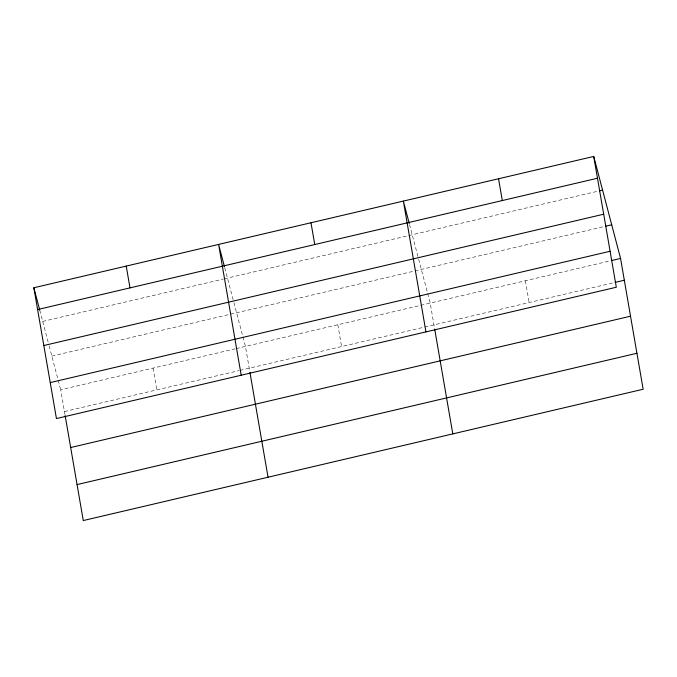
<?xml version="1.0" encoding="UTF-8"?>
<svg xmlns="http://www.w3.org/2000/svg" width="677" height="677" viewBox="0 0 677 677"><rect width="100%" height="100%" fill="white"/><g stroke="black" fill="none" stroke-linecap="round" stroke-linejoin="round"><path stroke-width="0.51" stroke-dasharray="3.38 2.54" d="M42.71 321.423L223.359 279.042M224.383 278.806L598.485 191.058M51.833 356.102L604.536 226.457M64.984 414.637L60.685 389.757L235.181 348.833M236.205 348.587L610.324 260.84M64.45 411.557L238.947 370.624M239.971 370.387L423.7 327.287M424.724 327.042L614.09 282.631M409.534 224.544L418.394 258.208M418.657 259.223L430.2 303.084L434.499 327.964M224.781 267.88L233.633 301.544M233.903 302.56L245.446 346.421L249.745 371.301M39.757 310.201L48.879 344.881M49.15 345.905L60.685 389.757M525.377 280.76L529.143 302.551M337.823 324.757L341.589 346.548M153.07 368.093L156.827 389.884"/><path stroke-width="1.02" d="M593.721 156.438L616.315 287.243L56.445 418.564L33.85 287.759L593.721 156.438L620.555 258.436L643.15 389.241L83.279 520.562L65.161 415.661M37.616 309.55L597.478 178.229M599.5 190.812L602.572 190.093M43.827 345.524L603.698 214.203M605.56 226.22L611.703 224.772M50.233 382.59L610.095 251.269M611.348 260.594L620.555 258.436M615.114 282.385L624.321 280.227M70.67 447.531L630.532 316.201M77.068 484.588L636.939 353.267M409.263 223.528L403.365 201.086L425.96 331.891M224.51 266.865L218.603 244.422L241.198 375.227M33.85 287.759L39.757 310.201M498.543 178.762L502.309 200.553M434.676 328.988L452.795 433.889M310.988 222.758L314.746 244.549M249.923 372.325L268.041 477.226M126.227 266.095L129.992 287.886"/></g></svg>
